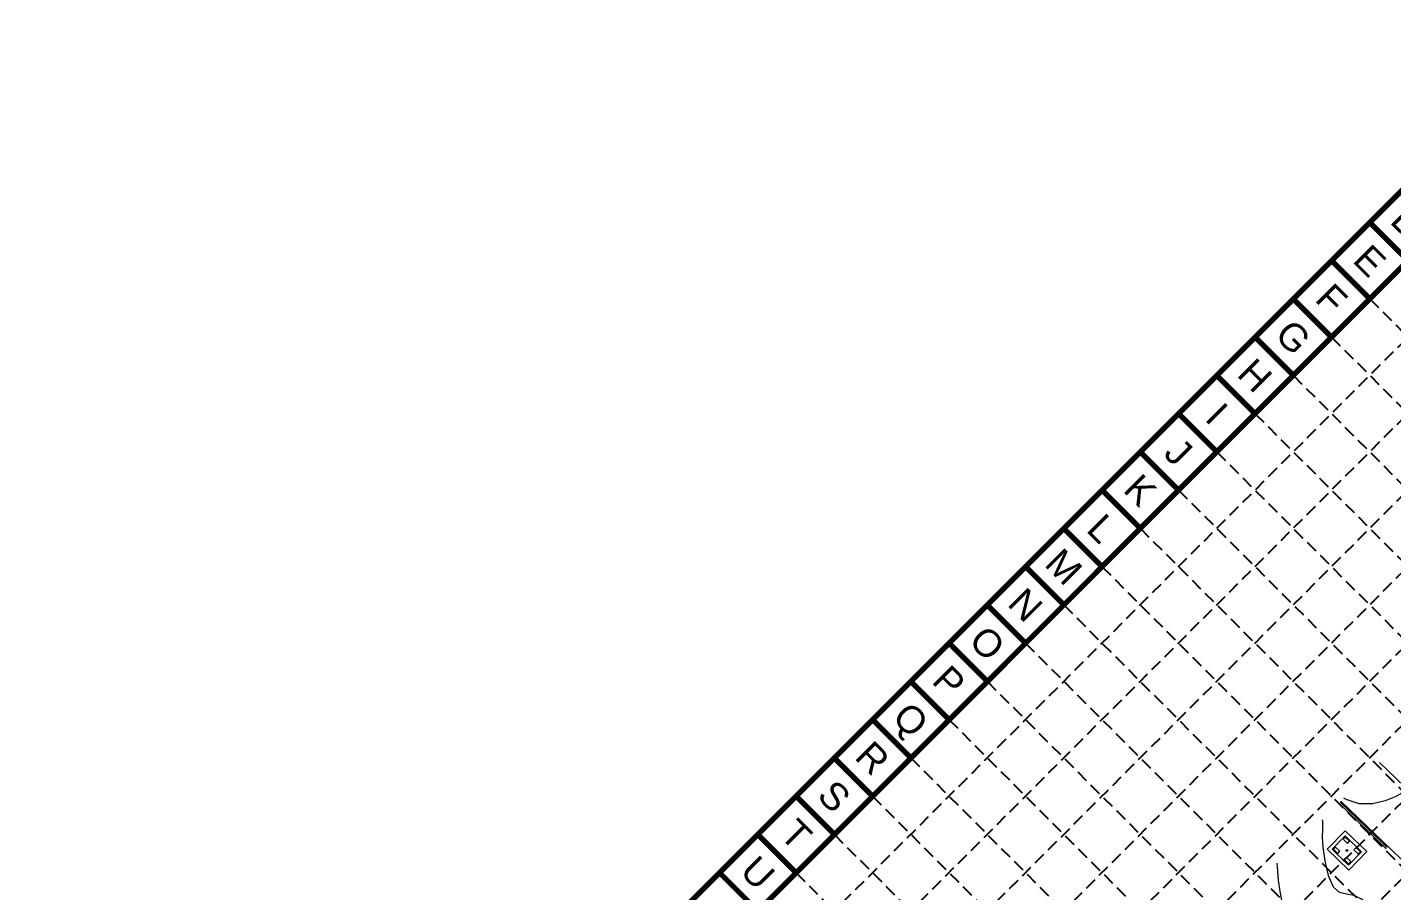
# Model space of a CAD drawing. Header units: inches. Extents: x 4334 to 5439, y 4649 to 5754.
# Drawn here: x 4333.6 to 4711.9, y 5515 to 5754.3 of the extents above; entities that cross this region are included whole.
import ezdxf
from ezdxf.enums import TextEntityAlignment as Align

# ---------------------------------------------------------------- set-up
doc = ezdxf.new("R2010")
doc.units = ezdxf.units.IN
doc.header["$LTSCALE"] = 30
doc.header["$MEASUREMENT"] = 0
doc.linetypes.add('HIDDEN', pattern=[0.375, 0.25, -0.125])
doc.linetypes.add('PHANTOM2', pattern=[1.25, 0.625, -0.125, 0.125, -0.125, 0.125, -0.125])
for name, color, linetype in [('2_180ac-bdy', 3, 'PHANTOM2'), ('BASE', 7, 'Continuous'), ('CURB', 6, 'Continuous'), ('EC', 15, 'Continuous'), ('GRID', 254, 'HIDDEN'), ('street', 7, 'Continuous')]:
    doc.layers.add(name, color=color, linetype=linetype)
doc.layers.add('SGPAD', color=30, linetype='Continuous', lineweight=0)
doc.styles.get("Standard").update_dxf_attribs({"font": 'ARIAL.TTF'})

msp = doc.modelspace()

# ---------------------------------------------------------------- linework, layer by layer
at = {"layer": '2_180ac-bdy', "color": 7, "lineweight": 0}
msp.add_line((4708.59, 5550.51), (4774.38, 5487), dxfattribs=at)
at = {"layer": 'BASE', "const_width": 1.5}
for points in [[(4334.64, 5329.02), (5013.47, 4650.2), (5437.73, 5074.46), (4758.91, 5753.28)], [(4355.86, 5329.02), (5013.47, 4671.41), (5416.52, 5074.46), (4758.91, 5732.07)]]:
    msp.add_lwpolyline(points, close=True, dxfattribs=at)
for points in [[(4716.48, 5689.64), (4705.88, 5700.25)], [(4705.88, 5679.04), (4695.27, 5689.64)], [(4695.27, 5668.43), (4684.66, 5679.04)], [(4684.66, 5657.82), (4674.06, 5668.43)], [(4674.06, 5647.22), (4663.45, 5657.82)], [(4663.45, 5636.61), (4652.84, 5647.22)], [(4652.84, 5626.01), (4642.24, 5636.61)], [(4652.84, 5626.01), (4663.45, 5636.61)], [(4642.24, 5615.4), (4631.63, 5626.01)], [(4631.63, 5604.79), (4621.02, 5615.4)], [(4621.02, 5594.19), (4610.42, 5604.79)], [(4610.42, 5583.58), (4599.81, 5594.19)], [(4599.81, 5572.97), (4589.2, 5583.58)], [(4589.2, 5562.37), (4578.6, 5572.97)], [(4578.6, 5551.76), (4567.99, 5562.37)], [(4567.99, 5541.15), (4557.38, 5551.76)], [(4557.38, 5530.55), (4546.78, 5541.15)], [(4546.78, 5519.94), (4536.17, 5530.55)], [(4536.17, 5509.33), (4525.56, 5519.94)]]:
    msp.add_lwpolyline(points, dxfattribs=at)
at = {"layer": 'CURB', "color": 7, "lineweight": 0}
for p, q in [((4710.37, 5526.55), (4697.28, 5539.2)), ((4710.72, 5526.91), (4697.63, 5539.55))]:
    msp.add_line(p, q, dxfattribs=at)
at = {"layer": 'EC', "color": 43, "lineweight": 0}
for points in [[(4714.81, 5556.73), (4715.11, 5554.73), (4715.78, 5550.24), (4716.18, 5547.48), (4716.36, 5546.01), (4716.35, 5545.18), (4716.22, 5544.46), (4716, 5543.76), (4715.72, 5543.11), (4715.33, 5542.51), (4714.51, 5541.84), (4712.86, 5540.97), (4710.12, 5539.87), (4706.63, 5539.02), (4702.87, 5539.02), (4699.27, 5540.23), (4698.68, 5540.6)], [(4692.67, 5534.59), (4692.71, 5534.14), (4692.73, 5531.93), (4692.68, 5529.79), (4692.81, 5527.02), (4693.35, 5523.22), (4694.32, 5519.21), (4695.68, 5516.08), (4697.39, 5514.59), (4699.36, 5514.14), (4701.47, 5513.75), (4703.63, 5512.65), (4705.82, 5510.87), (4708.04, 5508.59), (4710.25, 5506.05), (4712.33, 5503.5), (4714.14, 5501.21), (4715.56, 5499.4), (4716.69, 5497.94), (4717.68, 5496.67)]]:
    msp.add_lwpolyline(points, dxfattribs=at)
at = {"layer": 'EC', "color": 43, "lineweight": 0, "flags": 128}
msp.add_lwpolyline([(4680.04, 5522.58), (4680.22, 5520.36), (4680.48, 5517.85), (4680.9, 5514.73), (4681.65, 5510.93), (4683.13, 5507.28), (4685.85, 5504.84), (4690.02, 5504.31), (4694.83, 5504.93), (4699.19, 5505.57), (4702.3, 5505.33), (4704.56, 5504.09), (4706.63, 5501.95), (4709.01, 5499.1), (4711.38, 5496.11), (4713.24, 5493.59)], dxfattribs=at)
at = {"layer": 'GRID', "color": 253, "linetype": 'HIDDEN', "ltscale": 0.45}
for p, q in [((4769.58, 5721.6), (4398.2, 5350.22)), ((4780.19, 5710.99), (4408.81, 5339.62)), ((4790.79, 5700.39), (4419.41, 5329.01)), ((4801.4, 5689.78), (4430.02, 5318.4)), ((4812.01, 5679.17), (4440.63, 5307.8)), ((4705.88, 5679.04), (5363.48, 5021.43)), ((4822.61, 5668.57), (4451.23, 5297.19)), ((4695.27, 5668.43), (5352.88, 5010.82)), ((4833.22, 5657.96), (4461.84, 5286.58)), ((4684.66, 5657.82), (5342.27, 5000.22)), ((4843.83, 5647.35), (4472.45, 5275.98)), ((4674.06, 5647.22), (5331.66, 4989.61)), ((4663.45, 5636.61), (5321.06, 4979)), ((4652.84, 5626.01), (5310.45, 4968.4)), ((4642.24, 5615.4), (5299.84, 4957.79)), ((4631.63, 5604.79), (5289.24, 4947.18)), ((4621.02, 5594.19), (5278.63, 4936.58)), ((4610.42, 5583.58), (5268.02, 4925.97)), ((4599.81, 5572.97), (5257.42, 4915.36)), ((4589.2, 5562.37), (5246.81, 4904.76)), ((4578.6, 5551.76), (5236.21, 4894.15)), ((4567.99, 5541.15), (5225.6, 4883.54)), ((4557.38, 5530.55), (5214.99, 4872.94)), ((4546.78, 5519.94), (5204.39, 4862.33))]:
    msp.add_line(p, q, dxfattribs=at)
at = {"layer": 'SGPAD', "color": 7, "lineweight": 0}
for points in [[(4700.01, 5520.65), (4694.04, 5526.46), (4699.04, 5531.6), (4705.01, 5525.79)], [(4695.45, 5526.48), (4699.05, 5530.19), (4703.59, 5525.77), (4699.99, 5522.07)], [(4699.67, 5528.07), (4700.25, 5528.67), (4699.06, 5529.83), (4698.48, 5529.24)], [(4697, 5525.32), (4697.58, 5525.92), (4696.39, 5527.08), (4695.8, 5526.49)], [(4699.37, 5524.18), (4698.79, 5523.58), (4699.98, 5522.42), (4700.56, 5523.02)], [(4703.24, 5525.77), (4702.04, 5526.93), (4701.46, 5526.33), (4702.66, 5525.17)]]:
    msp.add_lwpolyline(points, close=True, dxfattribs=at)
for centre, radius in [((4699.67, 5528.14), 0.0199), ((4696.99, 5525.39), 0.0199), ((4699.52, 5526.13), 0.242), ((4702.65, 5525.24), 0.0199), ((4699.97, 5522.49), 0.0199)]:
    msp.add_circle(centre, radius, dxfattribs=at)
at = {"layer": 'street', "color": 7, "lineweight": 0}
msp.add_lwpolyline([(4697.83, 5539.75), (4759.1, 5480.92), (4810.68, 5431.1), (4941.17, 5305.09, 0.128472), (4984.38, 5278.97, 0.125052), (5033, 5275.52)], format="xyb", dxfattribs=at)

# ---------------------------------------------------------------- texts
at = {"layer": 'BASE'}
for s, p in [('D', (4716.48, 5700.25)), ('E', (4705.88, 5689.64)), ('F', (4695.27, 5679.04)), ('G', (4684.66, 5668.43)), ('H', (4674.06, 5657.82)), ('I', (4663.45, 5647.22)), ('J', (4652.84, 5636.61)), ('K', (4642.24, 5626.01)), ('L', (4631.63, 5615.4)), ('M', (4621.02, 5604.79)), ('N', (4610.42, 5594.19)), ('O', (4599.81, 5583.58)), ('P', (4589.2, 5572.97)), ('Q', (4578.6, 5562.37)), ('R', (4567.99, 5551.76)), ('S', (4557.38, 5541.15)), ('T', (4546.78, 5530.55)), ('U', (4536.17, 5519.94))]:
    msp.add_text(s, height=7.5, rotation=315, dxfattribs=at).set_placement(p, align=Align.MIDDLE_CENTER)

doc.saveas('drawing.dxf')
